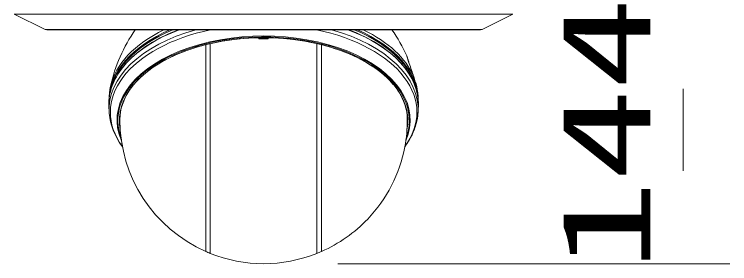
# Model space of a CAD drawing. Units: millimetres on the paper. Extents: x -62 to 65, y -59 to 59.
# Drawn here: x -6.71 to 12.55, y 27.67 to 34.38 of the extents above; entities that cross this region are included whole.
import ezdxf
from ezdxf.enums import TextEntityAlignment as Align

# ---------------------------------------------------------------- set-up
doc = ezdxf.new("R2010")
doc.units = ezdxf.units.MM
doc.layers.add('0-2_GAIKEI', color=4, linetype='Continuous', lineweight=9)
doc.layers.add('0-3_SUNPO', color=7, linetype='Continuous', lineweight=9)
doc.styles.add('ＭＳ ゴシック', font='')
doc.styles.get('ＭＳ ゴシック').set_extended_font_data('MS Gothic')

msp = doc.modelspace()

# ---------------------------------------------------------------- linework, layer by layer
at = {"layer": '0-2_GAIKEI'}
for p, q in [((-6.714, 34.376), (6.714, 34.376)), ((-5.885, 33.972), (5.885, 33.972)), ((-0.125, 33.746), (-0.125, 33.717)), ((-0.125, 33.745), (0.125, 33.745)), ((0.125, 33.746), (0.125, 33.717)), ((-1.56, 33.559), (-1.56, 27.999)), ((-1.436, 33.589), (-1.436, 27.946)), ((1.436, 27.946), (1.436, 33.589)), ((1.56, 27.999), (1.56, 33.559)), ((4.117, 32.461), (4.117, 32.463)), ((-3.868, 31.676), (-3.87, 31.554)), ((3.868, 31.676), (3.87, 31.553)), ((-1.56, 28.74), (-1.56, 28.738))]:
    msp.add_line(p, q, dxfattribs=at)
at = {"layer": '0-2_GAIKEI', "color": 7}
for p, q in [((-6.714, 34.376), (-5.885, 33.972)), ((6.714, 34.376), (5.885, 33.972)), ((-5.841, 33.962), (5.841, 33.962)), ((3.921, 33.055), (3.923, 33.048)), ((4.114, 32.472), (4.115, 32.47)), ((4.117, 32.461), (4.122, 32.439)), ((-1.436, 27.946), (-1.436, 28.232)), ((1.56, 28.236), (1.56, 27.999)), ((1.436, 28.027), (1.436, 28.065)), ((1.436, 27.946), (1.436, 27.959))]:
    msp.add_line(p, q, dxfattribs=at)
at = {"layer": '0-2_GAIKEI'}
for points in [[(-4.169, 31.957), (-4.168, 32.008), (-4.165, 32.058), (-4.158, 32.13), (-4.147, 32.201), (-4.138, 32.247), (-4.128, 32.292), (-4.116, 32.337), (-4.103, 32.382), (-4.078, 32.454), (-4.054, 32.516), (-4.028, 32.576), (-3.998, 32.637), (-3.966, 32.697), (-3.925, 32.765), (-3.881, 32.833), (-3.834, 32.9), (-3.783, 32.966), (-3.755, 33), (-3.716, 33.045), (-3.661, 33.105), (-3.603, 33.164), (-3.542, 33.222), (-3.477, 33.28), (-3.433, 33.318), (-3.389, 33.354), (-3.344, 33.389), (-3.26, 33.452), (-3.178, 33.509), (-3.088, 33.568), (-2.991, 33.627), (-2.892, 33.685), (-2.789, 33.74), (-2.732, 33.769), (-2.655, 33.806), (-2.579, 33.841), (-2.501, 33.876), (-2.426, 33.907), (-2.354, 33.936), (-2.288, 33.962)], [(4.169, 31.957), (4.168, 31.998), (4.166, 32.04), (4.163, 32.081), (4.159, 32.122), (4.154, 32.161), (4.141, 32.232), (4.127, 32.296), (4.11, 32.36), (4.089, 32.423), (4.065, 32.489), (4.035, 32.559), (4.003, 32.628), (3.966, 32.696), (3.924, 32.767), (3.878, 32.837), (3.828, 32.907), (3.774, 32.976), (3.718, 33.043), (3.661, 33.105), (3.626, 33.141), (3.59, 33.177), (3.553, 33.212), (3.515, 33.247), (3.436, 33.315), (3.395, 33.349), (3.348, 33.386), (3.273, 33.443), (3.207, 33.489), (3.14, 33.535), (3.071, 33.579), (2.983, 33.633), (2.881, 33.69), (2.776, 33.746), (2.667, 33.8), (2.573, 33.844), (2.484, 33.883), (2.361, 33.934), (2.288, 33.962)], [(-2.129, 33.382), (-2.017, 33.423), (-1.903, 33.461), (-1.786, 33.498), (-1.667, 33.531), (-1.547, 33.563), (-1.424, 33.592), (-1.3, 33.619), (-1.175, 33.643), (-1.048, 33.665), (-0.919, 33.684), (-0.79, 33.701), (-0.66, 33.715), (-0.529, 33.726), (-0.397, 33.736), (-0.265, 33.742), (-0.133, 33.746), (0, 33.747)], [(2.129, 33.382), (2.017, 33.423), (1.903, 33.461), (1.786, 33.498), (1.667, 33.531), (1.547, 33.563), (1.424, 33.592), (1.3, 33.619), (1.175, 33.643), (1.047, 33.665), (0.919, 33.684), (0.79, 33.701), (0.66, 33.715), (0.529, 33.726), (0.397, 33.736), (0.265, 33.742), (0.133, 33.746), (0, 33.747)], [(-3.88, 31.564), (-3.877, 31.62), (-3.871, 31.675), (-3.866, 31.713), (-3.86, 31.751), (-3.853, 31.788), (-3.844, 31.826), (-3.835, 31.863), (-3.824, 31.901), (-3.812, 31.938), (-3.8, 31.975), (-3.786, 32.012), (-3.77, 32.049), (-3.754, 32.086), (-3.737, 32.123), (-3.719, 32.159), (-3.699, 32.195), (-3.679, 32.231), (-3.657, 32.267), (-3.626, 32.316), (-3.593, 32.364), (-3.558, 32.411), (-3.521, 32.458), (-3.484, 32.502), (-3.446, 32.546), (-3.383, 32.612), (-3.316, 32.678), (-3.246, 32.742), (-3.171, 32.805), (-3.093, 32.866), (-3.011, 32.926), (-2.926, 32.984), (-2.837, 33.04), (-2.745, 33.095), (-2.65, 33.148), (-2.551, 33.199), (-2.45, 33.248), (-2.346, 33.295), (-2.239, 33.34), (-2.129, 33.382)], [(3.88, 31.564), (3.877, 31.62), (3.871, 31.675), (3.866, 31.713), (3.86, 31.751), (3.853, 31.788), (3.844, 31.826), (3.835, 31.863), (3.824, 31.901), (3.812, 31.938), (3.8, 31.975), (3.786, 32.012), (3.77, 32.049), (3.754, 32.086), (3.737, 32.123), (3.719, 32.159), (3.699, 32.195), (3.679, 32.231), (3.657, 32.267), (3.626, 32.316), (3.593, 32.364), (3.558, 32.411), (3.521, 32.458), (3.484, 32.502), (3.446, 32.546), (3.383, 32.612), (3.316, 32.678), (3.246, 32.742), (3.171, 32.805), (3.093, 32.866), (3.011, 32.926), (2.926, 32.984), (2.837, 33.04), (2.745, 33.095), (2.65, 33.148), (2.551, 33.199), (2.45, 33.248), (2.346, 33.295), (2.239, 33.34), (2.129, 33.382)], [(4.117, 32.463), (4.117, 32.463), (4.117, 32.463), (4.115, 32.466), (4.104, 32.491), (4.091, 32.527), (4.082, 32.557), (4.062, 32.626), (4.041, 32.693), (4.039, 32.701)]]:
    msp.add_lwpolyline(points, dxfattribs=at)
at = {"layer": '0-2_GAIKEI', "color": 7}
for points in [[(4.114, 32.472), (4.107, 32.49), (4.092, 32.533), (4.075, 32.586), (4.05, 32.667), (4.041, 32.698), (4.038, 32.705)], [(3.801, 30.815), (3.831, 30.856), (3.859, 30.896), (3.887, 30.939), (3.922, 30.995), (3.959, 31.059), (3.997, 31.134), (4.031, 31.209), (4.047, 31.247), (4.062, 31.285), (4.076, 31.325), (4.09, 31.367), (4.11, 31.437), (4.127, 31.506), (4.14, 31.576), (4.15, 31.646), (4.157, 31.722)]]:
    msp.add_lwpolyline(points, dxfattribs=at)
for centre, radius, start, end in [((-5.841, 34.061), 0.0999, 244.0006, 270), ((0, 31.54), 4.219, 144.9731, 167.6891), ((0, 31.54), 4.219, 24.0219, 35.0271), ((5.841, 34.061), 0.0999, 270, 295.9995), ((3.763, 33.217), 0.0999, 17.676, 24.0218), ((14.019, 36.497), 10.669, 197.6784, 198.841), ((13.55, 36.335), 10.173, 197.6732, 198.8126), ((13.663, 36.372), 10.291, 197.678, 198.8441), ((-35.604, 19.624), 41.744, 18.2564, 18.7644), ((3.906, 33.043), 0.0177, 18.8316, 31.9427), ((-34.761, 19.906), 40.856, 18.2564, 18.7643), ((4.023, 32.7), 0.0163, 4.5067, 18.187), ((-37.424, 19.026), 43.66, 17.9368, 18.2554), ((-2.394, 32.061), 1.769, 167.643, 179.289), ((4.02, 32.441), 0.0991, 12.5964, 17.9685), ((4.02, 32.44), 0.0999, 12.6159, 17.9294), ((2.394, 32.061), 1.769, 0.7092, 12.3594), ((-2.779, 31.957), 1.389, 174.805, 180), ((2.611, 31.949), 1.558, 0.2858, 4.9134), ((-2.786, 31.957), 1.382, 180, 182.5301), ((2.857, 32.21), 7.031, 182.5709, 183.985), ((-2.857, 32.21), 7.031, 356.0152, 357.4293), ((2.786, 31.957), 1.382, 357.428, 0), ((0, 31.54), 3.87, 180, 246.22), ((0.049, 31.515), 3.817, 316.1605, 349.436), ((0, 31.54), 3.87, 293.78, 316.3975), ((0, 31.54), 3.87, 246.2201, 248.2247), ((0, 31.54), 3.87, 248.2247, 291.7753), ((0, 31.54), 3.87, 291.7753, 293.78)]:
    msp.add_arc(centre, radius, start, end, dxfattribs=at)
at = {"layer": '0-2_GAIKEI'}
for centre, radius, start, end in [((0, 26.974), 6.745, 88.9395, 91.0605), ((-2.578, 31.663), 1.29, 178.1573, 179.389), ((2.578, 31.663), 1.29, 0.611, 1.8428), ((0, 31.54), 3.87, 180, 190.7658), ((0, 31.54), 3.87, 349.2032, 0)]:
    msp.add_arc(centre, radius, start, end, dxfattribs=at)
for centre, major_axis, ratio, start_param, end_param in [((0, 31.74), (4.128, 0), 0.573576, 1.923833, 3.541949), ((0, 31.529), (3.948, 0), 0.573576, 6.036844, 9.671119), ((0, 31.817), (4.161, 0), 0.573576, 2.025111, 3.181554), ((0, 31.957), (4.169, 0), 0.573576, 2.14706, 3.166923), ((0, 32.062), (4.163, 0), 0.573576, 2.221702, 3.132684), ((0, 32.027), (4.163, 0), 0.573576, 2.197306, 3.110008), ((0, 32.143), (4.154, 0), 0.573576, 2.27363, 3.017033), ((0, 31.74), (4.128, 0), 0.573576, 5.882826, 7.500945), ((0, 31.817), (4.161, 0), 0.573576, 6.243234, 7.399667), ((0, 31.957), (4.169, 0), 0.573576, 6.257432, 7.277718), ((0, 32.027), (4.163, 0), 0.573576, 0.03156, 0.944286), ((0, 32.062), (-4.163, 0), 0.573576, 3.150497, 4.061483), ((0, 32.143), (-4.154, 0), 0.573576, 3.377752, 4.009556), ((0, 31.519), (3.925, 0), 0.573576, 1.772259, 3.352921), ((0, 31.519), (3.885, 0), 0.573576, 6.16797, 9.539932), ((0, 31.519), (3.925, 0), 0.573576, 6.071857, 8.055444), ((0, 31.54), (-3.87, 0), 0.573576, 5.920218, 6.27703), ((0, 31.54), (-3.87, 0), 0.573576, 3.147693, 3.504581), ((0, 31.957), (4.169, 0), 0.573576, 3.166923, 3.167356), ((0, 31.683), (3.875, 0), 0.573576, 3.159338, 3.196752), ((0, 31.663), (-3.868, 0), 0.573576, 6.26456, 6.27707), ((0, 31.663), (-3.868, 0), 0.573576, 3.147709, 3.160219), ((0, 31.683), (3.875, 0), 0.573576, 6.228027, 6.26544), ((0, 31.523), (3.881, 0), 0.573576, 3.123243, 3.236806), ((0, 31.54), (-3.87, 0), 0.573576, 6.27703, 6.283247), ((0, 31.523), (3.881, 0), 0.573576, 6.187786, 6.301535), ((0, 31.54), (-3.87, 0), 0.573576, 3.141654, 3.147693), ((-1.579, 31.549), (0.024, -3.299), 0.005005, 1.457672, 1.458538)]:
    msp.add_ellipse(centre, major_axis=major_axis, ratio=ratio, start_param=start_param, end_param=end_param, dxfattribs=at)
at = {"layer": '0-2_GAIKEI', "color": 7}
for centre, major_axis, ratio, start_param, end_param in [((0, 32.143), (-4.154, 0), 0.573576, 3.266192, 3.276032), ((-0.144, 31.861), (4.017, 0.056), 0.610162, 3.175671, 3.559661)]:
    msp.add_ellipse(centre, major_axis=major_axis, ratio=ratio, start_param=start_param, end_param=end_param, dxfattribs=at)
at = {"layer": '0-3_SUNPO'}
for p, q in [((11.301, 30.17), (11.301, 32.37)), ((2, 27.67), (12.551, 27.67))]:
    msp.add_line(p, q, dxfattribs=at)

# ---------------------------------------------------------------- texts
at = {"layer": '0-3_SUNPO', "style": 'ＭＳ ゴシック', "width": 1.5}
msp.add_text('144', height=2.405, rotation=90, dxfattribs=at).set_placement((11.138, 27.461), align=Align.BOTTOM_LEFT)

doc.saveas('drawing.dxf')
